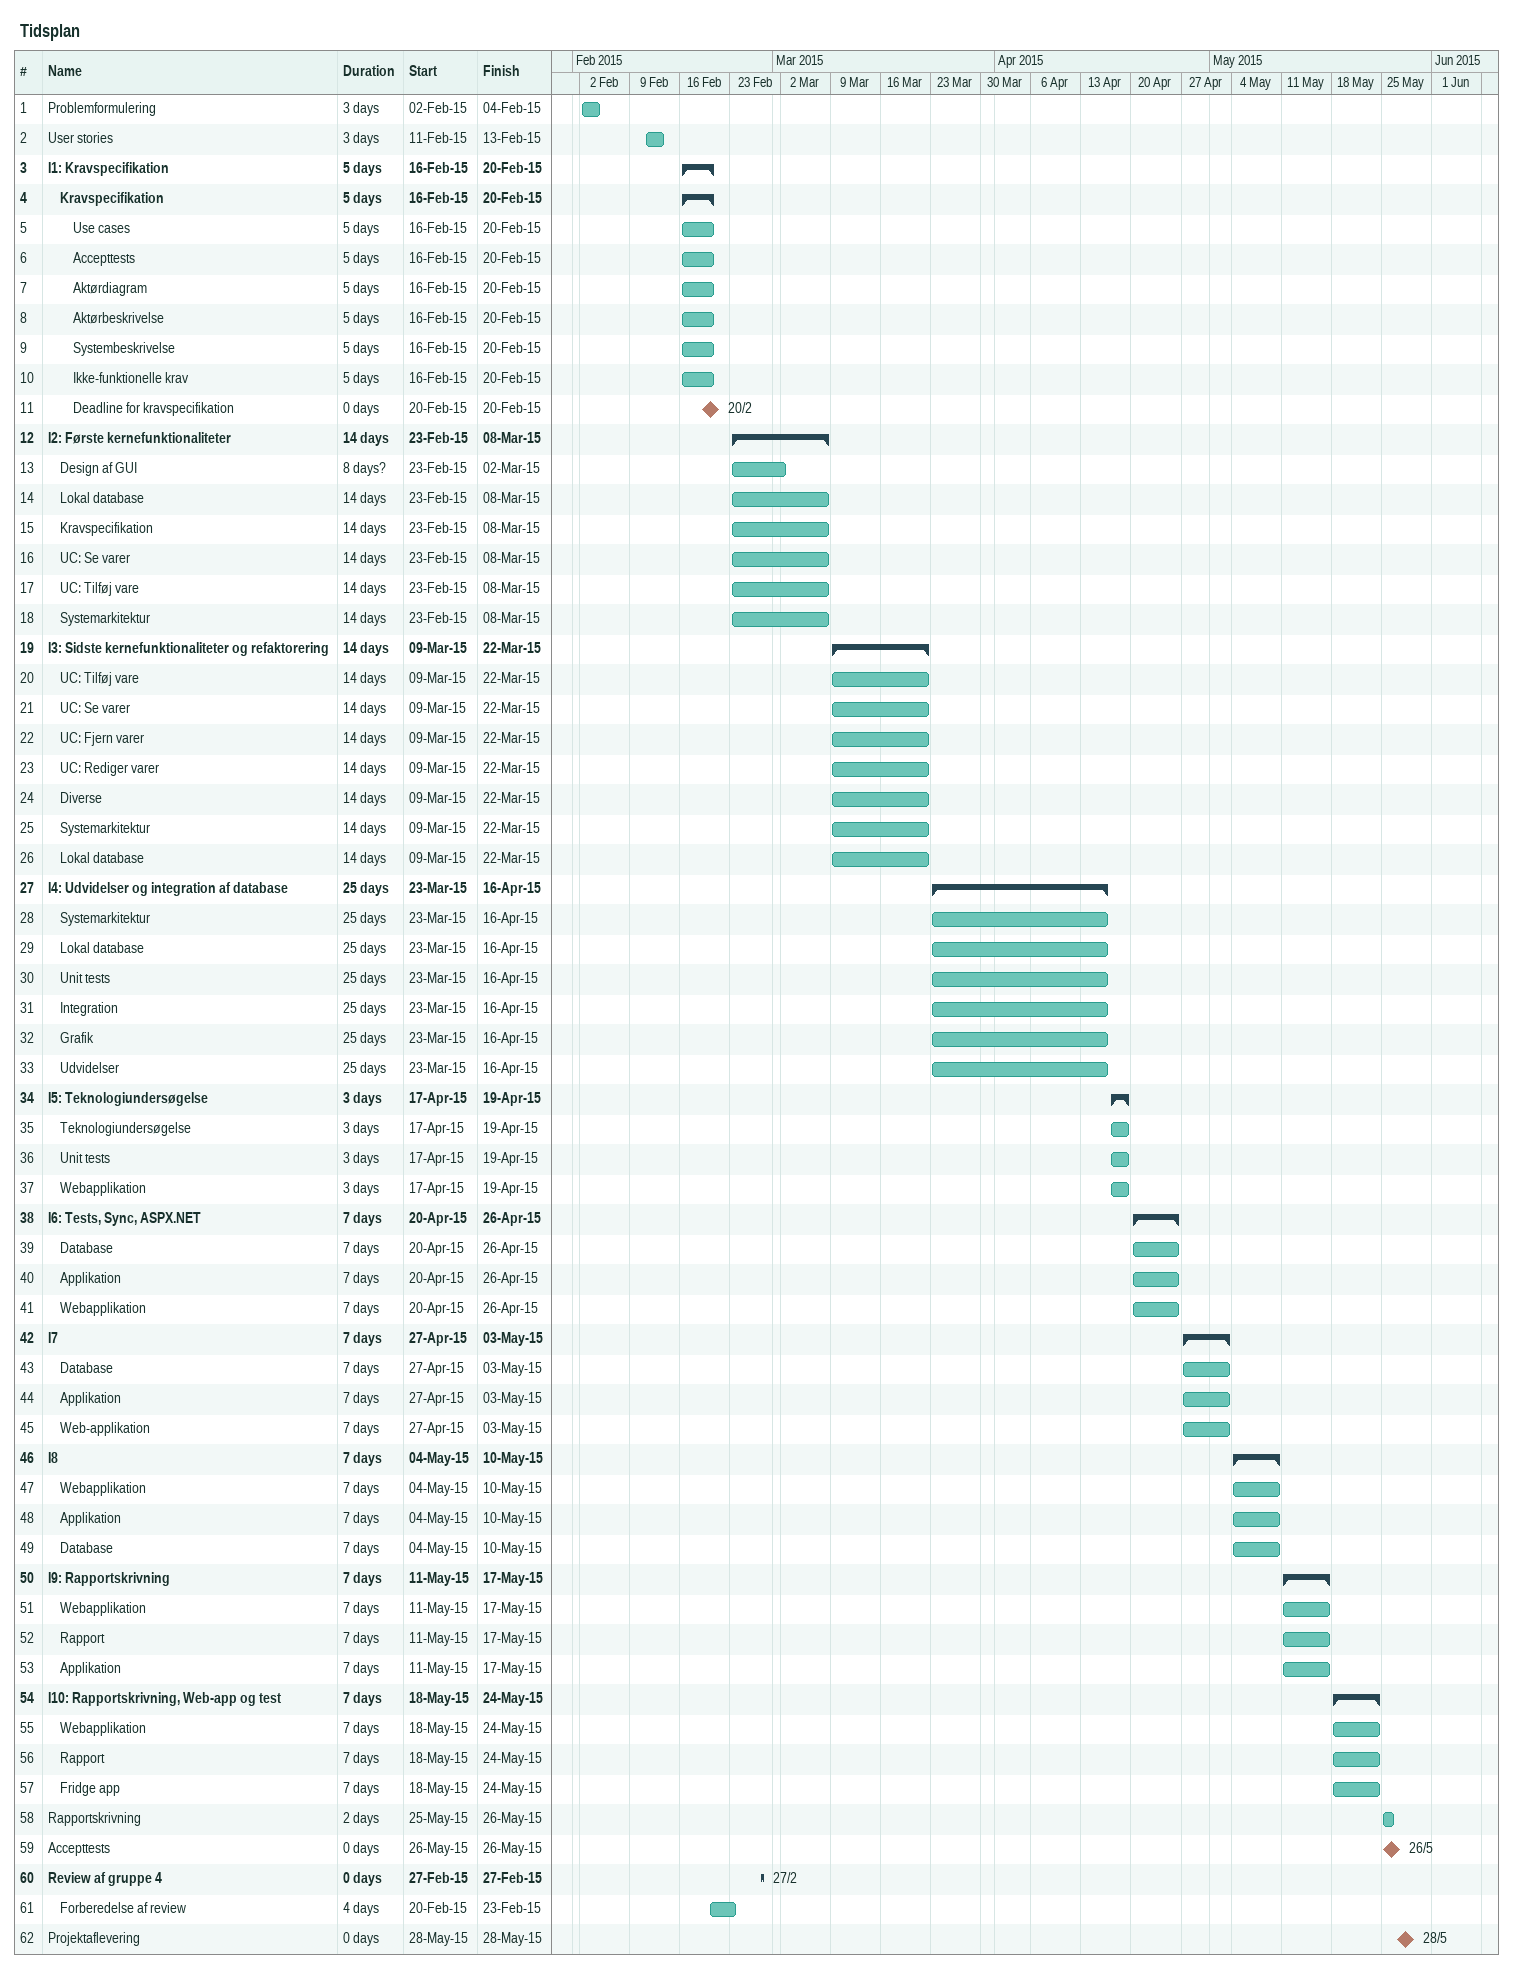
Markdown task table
Tidsplan

| ID | Level | Task | Duration | Start | Finish |
|---|---|---|---|---|---|
| 1 | 1 | Problemformulering | 3d | 2015-02-02 | 2015-02-04 |
| 2 | 1 | User stories | 3d | 2015-02-11 | 2015-02-13 |
| 3 | 1 | **I1: Kravspecifikation** | 5d | 2015-02-16 | 2015-02-20 |
| 4 | 2 | **Kravspecifikation** | 5d | 2015-02-16 | 2015-02-20 |
| 5 | 3 | Use cases | 5d | 2015-02-16 | 2015-02-20 |
| 6 | 3 | Accepttests | 5d | 2015-02-16 | 2015-02-20 |
| 7 | 3 | Aktørdiagram | 5d | 2015-02-16 | 2015-02-20 |
| 8 | 3 | Aktørbeskrivelse | 5d | 2015-02-16 | 2015-02-20 |
| 9 | 3 | Systembeskrivelse | 5d | 2015-02-16 | 2015-02-20 |
| 10 | 3 | Ikke-funktionelle krav | 5d | 2015-02-16 | 2015-02-20 |
| 11 | 3 | Deadline for kravspecifikation | 0d | 2015-02-20 | 2015-02-20 |
| 12 | 1 | **I2: Første kernefunktionaliteter** | 14d | 2015-02-23 | 2015-03-08 |
| 13 | 2 | Design af GUI | 8d? | 2015-02-23 | 2015-03-02 |
| 14 | 2 | Lokal database | 14d | 2015-02-23 | 2015-03-08 |
| 15 | 2 | Kravspecifikation | 14d | 2015-02-23 | 2015-03-08 |
| 16 | 2 | UC: Se varer | 14d | 2015-02-23 | 2015-03-08 |
| 17 | 2 | UC: Tilføj vare | 14d | 2015-02-23 | 2015-03-08 |
| 18 | 2 | Systemarkitektur | 14d | 2015-02-23 | 2015-03-08 |
| 19 | 1 | **I3: Sidste kernefunktionaliteter og refaktorering** | 14d | 2015-03-09 | 2015-03-22 |
| 20 | 2 | UC: Tilføj vare | 14d | 2015-03-09 | 2015-03-22 |
| 21 | 2 | UC: Se varer | 14d | 2015-03-09 | 2015-03-22 |
| 22 | 2 | UC: Fjern varer | 14d | 2015-03-09 | 2015-03-22 |
| 23 | 2 | UC: Rediger varer | 14d | 2015-03-09 | 2015-03-22 |
| 24 | 2 | Diverse | 14d | 2015-03-09 | 2015-03-22 |
| 25 | 2 | Systemarkitektur | 14d | 2015-03-09 | 2015-03-22 |
| 26 | 2 | Lokal database | 14d | 2015-03-09 | 2015-03-22 |
| 27 | 1 | **I4: Udvidelser og integration af database** | 25d | 2015-03-23 | 2015-04-16 |
| 28 | 2 | Systemarkitektur | 25d | 2015-03-23 | 2015-04-16 |
| 29 | 2 | Lokal database | 25d | 2015-03-23 | 2015-04-16 |
| 30 | 2 | Unit tests | 25d | 2015-03-23 | 2015-04-16 |
| 31 | 2 | Integration | 25d | 2015-03-23 | 2015-04-16 |
| 32 | 2 | Grafik | 25d | 2015-03-23 | 2015-04-16 |
| 33 | 2 | Udvidelser | 25d | 2015-03-23 | 2015-04-16 |
| 34 | 1 | **I5: Teknologiundersøgelse** | 3d | 2015-04-17 | 2015-04-19 |
| 35 | 2 | Teknologiundersøgelse | 3d | 2015-04-17 | 2015-04-19 |
| 36 | 2 | Unit tests | 3d | 2015-04-17 | 2015-04-19 |
| 37 | 2 | Webapplikation | 3d | 2015-04-17 | 2015-04-19 |
| 38 | 1 | **I6: Tests, Sync, ASPX.NET** | 7d | 2015-04-20 | 2015-04-26 |
| 39 | 2 | Database | 7d | 2015-04-20 | 2015-04-26 |
| 40 | 2 | Applikation | 7d | 2015-04-20 | 2015-04-26 |
| 41 | 2 | Webapplikation | 7d | 2015-04-20 | 2015-04-26 |
| 42 | 1 | **I7** | 7d | 2015-04-27 | 2015-05-03 |
| 43 | 2 | Database | 7d | 2015-04-27 | 2015-05-03 |
| 44 | 2 | Applikation | 7d | 2015-04-27 | 2015-05-03 |
| 45 | 2 | Web-applikation | 7d | 2015-04-27 | 2015-05-03 |
| 46 | 1 | **I8** | 7d | 2015-05-04 | 2015-05-10 |
| 47 | 2 | Webapplikation | 7d | 2015-05-04 | 2015-05-10 |
| 48 | 2 | Applikation | 7d | 2015-05-04 | 2015-05-10 |
| 49 | 2 | Database | 7d | 2015-05-04 | 2015-05-10 |
| 50 | 1 | **I9: Rapportskrivning** | 7d | 2015-05-11 | 2015-05-17 |
| 51 | 2 | Webapplikation | 7d | 2015-05-11 | 2015-05-17 |
| 52 | 2 | Rapport | 7d | 2015-05-11 | 2015-05-17 |
| 53 | 2 | Applikation | 7d | 2015-05-11 | 2015-05-17 |
| 54 | 1 | **I10: Rapportskrivning, Web-app og test** | 7d | 2015-05-18 | 2015-05-24 |
| 55 | 2 | Webapplikation | 7d | 2015-05-18 | 2015-05-24 |
| 56 | 2 | Rapport | 7d | 2015-05-18 | 2015-05-24 |
| 57 | 2 | Fridge app | 7d | 2015-05-18 | 2015-05-24 |
| 58 | 1 | Rapportskrivning | 2d | 2015-05-25 | 2015-05-26 |
| 59 | 1 | Accepttests | 0d | 2015-05-26 | 2015-05-26 |
| 60 | 1 | **Review af gruppe 4** | 0d | 2015-02-27 | 2015-02-27 |
| 61 | 2 | Forberedelse af review | 4d | 2015-02-20 | 2015-02-23 |
| 62 | 1 | Projektaflevering | 0d | 2015-05-28 | 2015-05-28 |
